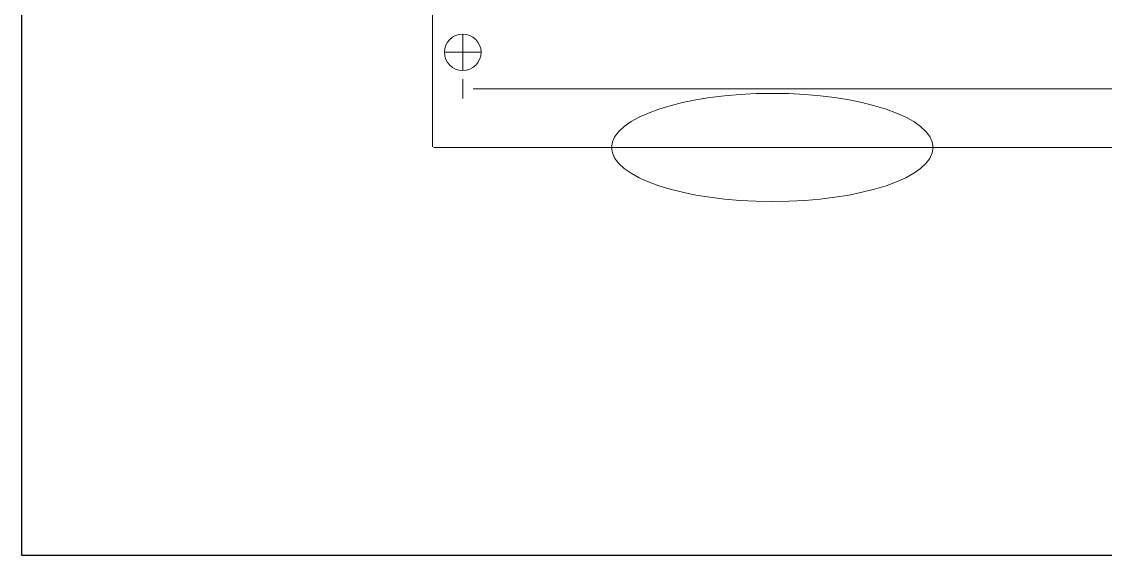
# Model space of a CAD drawing. Header units: millimetres. Extents: x -242231 to 419123, y -2399 to 525285.
# Drawn here: x -52787 to -47420, y 166183 to 168828 of the extents above; entities that cross this region are included whole.
import ezdxf

# ---------------------------------------------------------------- set-up
doc = ezdxf.new("R2010")
doc.units = ezdxf.units.MM
doc.layers.add('R-635 Töfluteikning', color=7, linetype='Continuous', lineweight=15)

msp = doc.modelspace()

# ---------------------------------------------------------------- linework, layer by layer
at = {"color": 7, "linetype": 'Continuous', "lineweight": 25}
for p, q in [((-52786.792, 166182.861), (-52786.792, 182177.026)), ((-42120.554, 166182.861), (-52786.792, 166182.861))]:
    msp.add_line(p, q, dxfattribs=at)
at = {"layer": 'R-635 Töfluteikning'}
for p, q in [((-50751.527, 180471.445), (-50751.527, 168207.316)), ((-50602.235, 168584.898), (-50602.235, 168766.302)), ((-50511.533, 168675.6), (-50692.937, 168675.6)), ((-50602.235, 168541.965), (-50602.235, 168446.206)), ((-47476.18, 168494.417), (-50549.967, 168494.196)), ((-44442.704, 168494.196), (-50549.967, 168494.196)), ((-44241.493, 168204.179), (-50746.611, 168204.179))]:
    msp.add_line(p, q, dxfattribs=at)
msp.add_circle((-50602.235, 168675.6), 90.702, dxfattribs=at)
msp.add_ellipse((-49068.502, 168204.179), major_axis=(-796.161, 0), ratio=0.33670886, dxfattribs=at)

doc.saveas('drawing.dxf')
